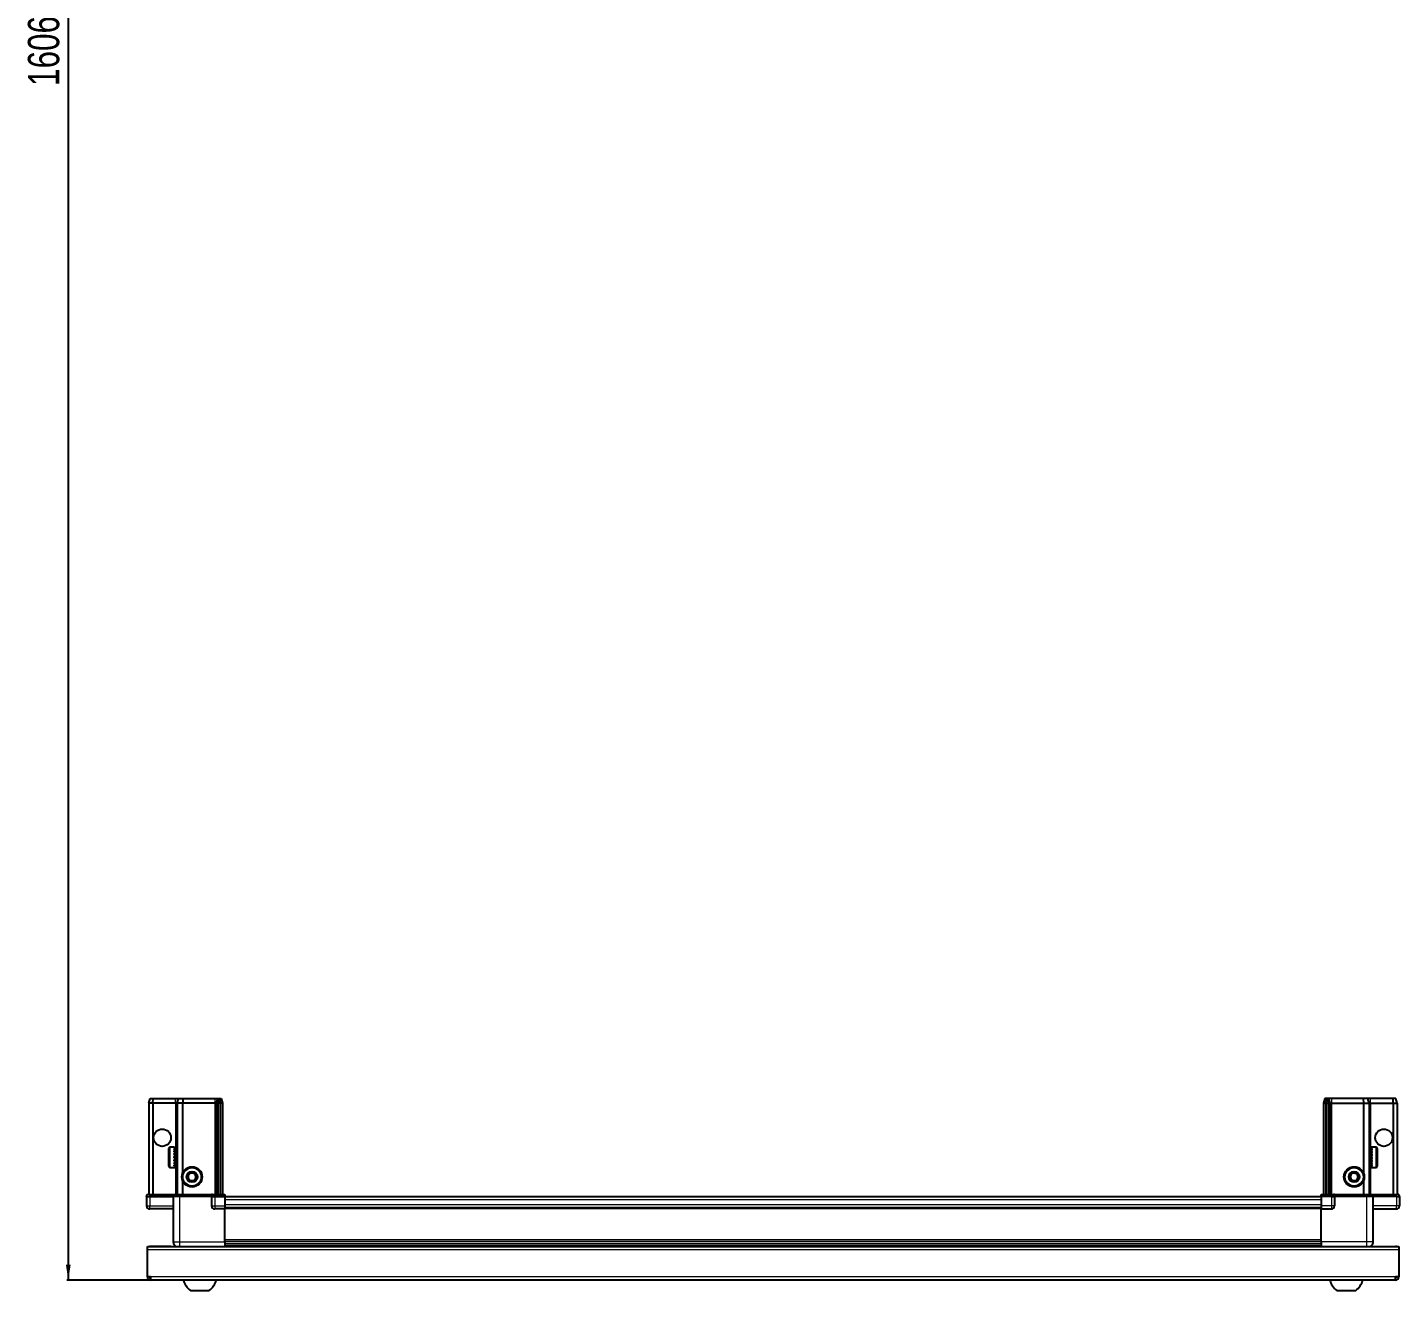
# Model space of a CAD drawing. Header units: millimetres. Extents: x 834 to 4446, y -710 to 2026.
# Drawn here: x 882 to 1758, y -710 to 96 of the extents above; entities that cross this region are included whole.
import ezdxf

# ---------------------------------------------------------------- set-up
doc = ezdxf.new("R2010")
doc.units = ezdxf.units.MM
doc.layers.add('FORMAT', color=7, linetype='Continuous')
doc.styles.add('SLDTEXTSTYLE0', font='TXT', dxfattribs={"width": 0.75})
doc.dimstyles.new('SLDDIMSTYLE0', dxfattribs={"dimtxt": 20, "dimasz": 10, "dimexe": 0, "dimexo": 0.0625, "dimgap": 5, "dimtad": 2, "dimdec": 1, "dimrnd": 1e-09, "dimzin": 12, "dimdsep": 46, "dimtxsty": 'SLDTEXTSTYLE0', "dimsah": 1, "dimcen": 0.09, "dimadec": 0, "dimazin": 3, "dimtfac": 1, "dimtofl": 0, "dimtmove": 0, "dimatfit": 3, "dimfxl": 0, "dimfrac": 2, "dimtolj": 1, "dimtzin": 12, "dimarcsym": 0})

# ---------------------------------------------------------------- blocks, each defined once
blk = doc.blocks.new('_D_8')
at = {"layer": 'FORMAT'}
for p, q in [((959.91, 902.84), (906.82, 902.84)), ((907.82, 902.84), (907.82, -703.86)), ((960.41, -703.86), (906.82, -703.86))]:
    blk.add_line(p, q, dxfattribs=at)
for points in [[(907.82, 902.84), (906.29, 892.84), (909.36, 892.84)], [(907.82, -703.86), (909.36, -693.86), (906.29, -693.86)]]:
    blk.add_solid(points, dxfattribs=at)
at = {"layer": 'FORMAT', "insert": (882.04, 58.85), "char_height": 20, "attachment_point": 1, "rotation": 90, "style": 'SLDTEXTSTYLE0'}
blk.add_mtext('1606,7', dxfattribs=at)

msp = doc.modelspace()

# ---------------------------------------------------------------- linework, layer by layer
at = {"color": 7, "linetype": 'Continuous', "lineweight": 25}
for p, q in [((959.32, -590.86), (960.13, -587.86)), ((961.82, -590.86), (959.32, -590.86)), ((959.32, -590.86), (959.32, -649.16)), ((960.13, -587.86), (961.98, -587.86)), ((961.82, -590.86), (961.98, -587.86)), ((976.32, -590.86), (961.82, -590.86)), ((961.82, -590.86), (961.82, -649.16)), ((961.98, -587.86), (976.32, -587.86)), ((976.32, -587.86), (978.13, -587.86)), ((977.32, -590.86), (976.32, -590.86)), ((977.32, -590.86), (978.13, -587.86)), ((977.32, -590.86), (977.32, -649.16)), ((980.82, -590.86), (977.32, -590.86)), ((978.13, -587.86), (981.16, -587.86)), ((981.16, -587.86), (980.82, -590.86)), ((1001.32, -590.86), (980.82, -590.86)), ((980.82, -590.86), (980.82, -635.36)), ((981.16, -587.86), (1001.32, -587.86)), ((1001.32, -587.86), (1003.13, -587.86)), ((1002.32, -590.86), (1001.32, -590.86)), ((1003.13, -587.86), (1002.32, -590.86)), ((1003.32, -590.86), (1002.32, -590.86)), ((1002.32, -590.86), (1002.32, -649.16)), ((1003.13, -587.86), (1003.87, -587.86)), ((1003.87, -587.86), (1003.32, -590.86)), ((1004.82, -590.86), (1003.32, -590.86)), ((1003.32, -590.86), (1003.32, -649.16)), ((1003.87, -587.86), (1004.37, -587.86)), ((1004.37, -587.86), (1005.52, -587.86)), ((1004.37, -587.86), (1004.82, -590.86)), ((1004.82, -590.86), (1004.82, -649.16)), ((1006.32, -590.86), (1004.82, -590.86)), ((1005.52, -587.86), (1006.32, -590.86)), ((1006.32, -590.86), (1006.32, -649.16)), ((1710.13, -587.86), (1709.32, -590.86)), ((1709.32, -590.86), (1710.82, -590.86)), ((1709.32, -590.86), (1709.32, -649.16)), ((1711.28, -587.86), (1710.13, -587.86)), ((1711.28, -587.86), (1710.82, -590.86)), ((1710.82, -590.86), (1712.32, -590.86)), ((1710.82, -590.86), (1710.82, -649.16)), ((1711.78, -587.86), (1711.28, -587.86)), ((1711.78, -587.86), (1712.32, -590.86)), ((1712.52, -587.86), (1711.78, -587.86)), ((1712.32, -590.86), (1713.32, -590.86)), ((1712.32, -590.86), (1712.32, -649.16)), ((1712.52, -587.86), (1713.32, -590.86)), ((1714.32, -587.86), (1712.52, -587.86)), ((1713.32, -590.86), (1713.32, -649.16)), ((1713.32, -590.86), (1714.32, -590.86)), ((1734.49, -587.86), (1714.32, -587.86)), ((1714.32, -590.86), (1734.82, -590.86)), ((1734.49, -587.86), (1734.82, -590.86)), ((1737.52, -587.86), (1734.49, -587.86)), ((1734.82, -590.86), (1734.82, -635.36)), ((1734.82, -590.86), (1738.32, -590.86)), ((1738.32, -590.86), (1737.52, -587.86)), ((1739.32, -587.86), (1737.52, -587.86)), ((1738.32, -590.86), (1738.32, -649.16)), ((1738.32, -590.86), (1739.32, -590.86)), ((1753.67, -587.86), (1739.32, -587.86)), ((1739.32, -590.86), (1753.82, -590.86)), ((1753.82, -590.86), (1753.67, -587.86)), ((1755.52, -587.86), (1753.67, -587.86)), ((1753.82, -590.86), (1753.82, -649.16)), ((1753.82, -590.86), (1756.32, -590.86)), ((1756.32, -590.86), (1755.52, -587.86)), ((1756.32, -590.86), (1756.32, -649.16)), ((972.12, -631.06), (972.12, -619.66)), ((975.32, -618.86), (972.92, -618.86)), ((975.32, -618.86), (975.32, -618.87)), ((975.32, -618.87), (975.82, -618.87)), ((975.32, -619.06), (975.82, -619.06)), ((975.32, -619.06), (975.32, -619.28)), ((975.32, -619.28), (975.82, -619.28)), ((975.32, -619.85), (975.82, -619.85)), ((975.32, -619.85), (975.32, -620.28)), ((975.32, -620.28), (975.82, -620.28)), ((975.32, -621.19), (975.82, -621.19)), ((975.32, -621.19), (975.32, -621.78)), ((975.32, -621.78), (975.82, -621.78)), ((975.82, -619.06), (975.82, -618.87)), ((975.82, -619.28), (975.82, -619.06)), ((975.82, -619.85), (975.82, -619.28)), ((975.82, -620.28), (975.82, -619.85)), ((975.82, -621.19), (975.82, -620.28)), ((975.92, -620.96), (975.82, -620.96)), ((975.82, -621.78), (975.82, -621.19)), ((975.82, -622.93), (975.82, -621.78)), ((975.92, -629.76), (975.92, -620.96)), ((976.81, -622.05), (976.32, -621.36)), ((976.32, -629.36), (976.32, -621.36)), ((977.29, -621.36), (976.81, -622.05)), ((977.32, -621.36), (977.29, -621.36)), ((977.29, -629.36), (977.29, -621.36)), ((1738.36, -621.36), (1738.32, -621.36)), ((1738.84, -622.05), (1738.36, -621.36)), ((1738.36, -621.36), (1738.36, -629.36)), ((1739.32, -621.36), (1738.84, -622.05)), ((1739.32, -621.36), (1739.32, -629.36)), ((1739.82, -620.96), (1739.72, -620.96)), ((1739.72, -620.96), (1739.72, -629.76)), ((1742.72, -618.86), (1739.82, -618.86)), ((1740.32, -618.86), (1739.82, -618.86)), ((1739.82, -618.86), (1739.82, -618.91)), ((1739.82, -618.91), (1739.82, -619.2)), ((1740.32, -618.91), (1739.82, -618.91)), ((1740.32, -619.2), (1739.82, -619.2)), ((1739.82, -619.2), (1739.82, -619.47)), ((1740.32, -619.47), (1739.82, -619.47)), ((1739.82, -619.47), (1739.82, -620.13)), ((1740.32, -620.13), (1739.82, -620.13)), ((1739.82, -620.13), (1739.82, -620.61)), ((1739.82, -620.61), (1739.82, -621.58)), ((1740.32, -620.61), (1739.82, -620.61)), ((1740.32, -621.58), (1739.82, -621.58)), ((1739.82, -621.58), (1739.82, -622.21)), ((1740.32, -618.91), (1740.32, -618.86)), ((1740.32, -619.47), (1740.32, -619.2)), ((1740.32, -620.61), (1740.32, -620.13)), ((1740.32, -622.21), (1740.32, -621.58)), ((1743.52, -619.66), (1743.52, -631.06)), ((975.32, -622.93), (975.82, -622.93)), ((975.32, -622.93), (975.32, -623.63)), ((975.32, -623.63), (975.82, -623.63)), ((975.32, -624.91), (975.82, -624.91)), ((975.32, -624.91), (975.32, -625.65)), ((975.32, -625.06), (975.82, -625.06)), ((975.32, -625.56), (975.82, -625.56)), ((975.32, -625.65), (975.82, -625.65)), ((975.32, -626.94), (975.82, -626.94)), ((975.32, -626.94), (975.32, -627.64)), ((975.32, -627.64), (975.82, -627.64)), ((975.32, -628.81), (975.82, -628.81)), ((975.32, -628.81), (975.32, -629.41)), ((975.32, -629.41), (975.82, -629.41)), ((975.32, -630.34), (975.82, -630.34)), ((975.32, -630.34), (975.32, -630.79)), ((975.82, -623.63), (975.82, -622.93)), ((975.82, -624.91), (975.82, -623.63)), ((975.82, -625.06), (975.82, -624.91)), ((975.82, -625.65), (975.82, -625.56)), ((975.82, -626.94), (975.82, -625.65)), ((975.82, -627.64), (975.82, -626.94)), ((975.82, -628.81), (975.82, -627.64)), ((975.82, -629.41), (975.82, -628.81)), ((975.82, -630.34), (975.82, -629.41)), ((975.82, -629.76), (975.92, -629.76)), ((975.82, -630.79), (975.82, -630.34)), ((976.32, -629.36), (976.81, -628.67)), ((976.81, -628.67), (976.81, -622.05)), ((976.81, -628.67), (977.29, -629.36)), ((977.29, -629.36), (977.32, -629.36)), ((1738.32, -629.36), (1738.36, -629.36)), ((1738.36, -629.36), (1738.84, -628.67)), ((1738.84, -622.05), (1738.84, -628.67)), ((1738.84, -628.67), (1739.32, -629.36)), ((1739.72, -629.76), (1739.82, -629.76)), ((1739.82, -622.21), (1739.82, -623.4)), ((1740.32, -622.21), (1739.82, -622.21)), ((1740.32, -623.4), (1739.82, -623.4)), ((1739.82, -623.4), (1739.82, -624.04)), ((1740.32, -624.04), (1739.82, -624.04)), ((1739.82, -624.12), (1739.82, -625.41)), ((1740.32, -624.12), (1739.82, -624.12)), ((1740.32, -625.41), (1739.82, -625.41)), ((1740.32, -625.9), (1739.82, -625.9)), ((1739.82, -625.9), (1739.82, -626.15)), ((1739.82, -626.15), (1739.82, -627.42)), ((1740.32, -626.15), (1739.82, -626.15)), ((1740.32, -627.42), (1739.82, -627.42)), ((1739.82, -627.42), (1739.82, -628.11)), ((1739.82, -628.11), (1739.82, -629.22)), ((1740.32, -628.11), (1739.82, -628.11)), ((1740.32, -629.22), (1739.82, -629.22)), ((1739.82, -629.22), (1739.82, -629.79)), ((1739.82, -629.79), (1739.82, -630.65)), ((1740.32, -629.79), (1739.82, -629.79)), ((1740.32, -630.65), (1739.82, -630.65)), ((1739.82, -630.65), (1739.82, -631.05)), ((1740.32, -624.12), (1740.32, -623.4)), ((1740.32, -626.15), (1740.32, -625.41)), ((1740.32, -628.11), (1740.32, -627.42)), ((1740.32, -629.79), (1740.32, -629.22)), ((1740.32, -631.05), (1740.32, -630.65)), ((972.92, -631.86), (975.32, -631.86)), ((975.32, -630.79), (975.82, -630.79)), ((975.32, -631.39), (975.82, -631.39)), ((975.32, -631.39), (975.32, -631.63)), ((975.32, -631.63), (975.82, -631.63)), ((975.32, -631.85), (975.82, -631.85)), ((975.32, -631.85), (975.32, -631.86)), ((975.32, -631.86), (975.82, -631.86)), ((975.82, -631.39), (975.82, -630.79)), ((975.82, -631.63), (975.82, -631.39)), ((975.82, -631.85), (975.82, -631.63)), ((975.82, -631.86), (975.82, -631.85)), ((1739.82, -631.05), (1739.82, -631.56)), ((1740.32, -631.05), (1739.82, -631.05)), ((1740.32, -631.56), (1739.82, -631.56)), ((1739.82, -631.56), (1739.82, -631.74)), ((1739.82, -631.74), (1739.82, -631.86)), ((1740.32, -631.74), (1739.82, -631.74)), ((1739.82, -631.86), (1742.72, -631.86)), ((1740.32, -631.74), (1740.32, -631.56)), ((980.82, -640.36), (980.82, -649.16)), ((1734.82, -640.36), (1734.82, -649.16)), ((958.32, -649.16), (957.82, -650.03)), ((957.82, -650.36), (957.82, -650.03)), ((957.82, -650.36), (959.82, -650.36)), ((957.82, -650.36), (957.82, -656.36)), ((959.82, -649.16), (958.32, -649.16)), ((959.82, -649.16), (974.62, -649.16)), ((974.62, -650.36), (959.82, -650.36)), ((959.82, -650.36), (974.62, -650.36)), ((974.62, -649.16), (974.82, -649.16)), ((974.82, -650.36), (974.62, -650.36)), ((974.82, -650.36), (974.82, -649.16)), ((974.82, -649.16), (978.82, -649.16)), ((978.82, -650.36), (974.82, -650.36)), ((974.82, -650.36), (974.82, -679.36)), ((978.82, -649.16), (999.12, -649.16)), ((999.12, -650.36), (978.82, -650.36)), ((999.12, -649.16), (999.32, -649.16)), ((999.32, -650.36), (999.12, -650.36)), ((999.32, -650.36), (999.32, -649.16)), ((1000, -649.16), (999.32, -649.16)), ((999.32, -650.36), (1001.32, -650.36)), ((999.32, -650.36), (999.32, -656.36)), ((1000, -649.16), (1007.82, -649.16)), ((1007.82, -650.03), (1001.32, -650.03)), ((1007.82, -650.36), (1001.32, -650.36)), ((1001.32, -650.36), (1007.82, -650.36)), ((1007.82, -649.16), (1007.82, -650.03)), ((1007.82, -650.03), (1007.82, -650.03)), ((1007.82, -650.36), (1007.82, -650.03)), ((1007.82, -650.36), (1007.82, -650.36)), ((1007.82, -650.36), (1007.82, -656.36)), ((1707.82, -650.51), (1007.82, -650.51)), ((1007.82, -656.36), (1007.82, -658.36)), ((1707.82, -650.03), (1707.82, -649.16)), ((1707.82, -649.16), (1715.65, -649.16)), ((1714.32, -650.03), (1707.82, -650.03)), ((1707.82, -650.36), (1707.82, -650.03)), ((1714.32, -650.36), (1707.82, -650.36)), ((1707.82, -650.36), (1707.82, -656.36)), ((1707.82, -656.36), (1707.82, -658.36)), ((1714.32, -650.36), (1716.32, -650.36)), ((1716.32, -650.36), (1714.32, -650.36)), ((1716.32, -649.16), (1715.65, -649.16)), ((1716.32, -650.36), (1716.32, -649.16)), ((1716.32, -649.16), (1716.52, -649.16)), ((1716.52, -650.36), (1716.32, -650.36)), ((1716.32, -650.36), (1716.32, -656.36)), ((1716.52, -649.16), (1736.82, -649.16)), ((1736.82, -650.36), (1716.52, -650.36)), ((1736.82, -649.16), (1740.82, -649.16)), ((1740.82, -650.36), (1736.82, -650.36)), ((1740.82, -650.36), (1740.82, -649.16)), ((1740.82, -649.16), (1741.02, -649.16)), ((1741.02, -650.36), (1740.82, -650.36)), ((1740.82, -650.36), (1740.82, -679.36)), ((1741.02, -649.16), (1755.82, -649.16)), ((1755.82, -650.36), (1741.02, -650.36)), ((1757.32, -649.16), (1755.82, -649.16)), ((1755.82, -650.36), (1757.82, -650.36)), ((1757.82, -650.03), (1757.32, -649.16)), ((1757.82, -650.03), (1757.32, -649.16)), ((1757.82, -650.36), (1757.82, -650.03)), ((1757.82, -650.36), (1757.82, -650.03)), ((1757.82, -650.36), (1757.82, -650.36)), ((1757.82, -650.36), (1757.82, -656.36)), ((974.82, -658.36), (959.82, -658.36)), ((1007.82, -658.36), (1001.32, -658.36)), ((1707.82, -657.71), (1007.82, -657.71)), ((1007.82, -679.36), (1007.82, -658.36)), ((1707.82, -658.36), (1714.32, -658.36)), ((1707.82, -679.36), (1707.82, -658.36)), ((1740.82, -658.36), (1755.82, -658.36)), ((958.32, -684.46), (958.32, -682.36)), ((958.32, -682.36), (1757.32, -682.36)), ((973.32, -682.26), (960.42, -682.26)), ((973.32, -682.26), (973.32, -682.36)), ((1007.82, -680.39), (1707.82, -680.39)), ((1007.82, -680.42), (1707.82, -680.42)), ((1031.7, -682.21), (1007.82, -682.21)), ((1026.32, -682.36), (1026.32, -682.21)), ((1026.36, -682.36), (1026.36, -682.21)), ((1026.63, -682.36), (1026.63, -682.21)), ((1026.9, -682.36), (1026.9, -682.21)), ((1027.55, -682.36), (1027.55, -682.21)), ((1028.01, -682.36), (1028.01, -682.21)), ((1028.98, -682.36), (1028.98, -682.21)), ((1029.6, -682.36), (1029.6, -682.21)), ((1030.78, -682.36), (1030.78, -682.21)), ((1031.44, -682.36), (1031.44, -682.21)), ((1031.5, -682.36), (1031.5, -682.21)), ((1032.79, -682.21), (1031.7, -682.21)), ((1033.52, -682.21), (1032.79, -682.21)), ((1032.79, -682.36), (1032.79, -682.21)), ((1032.79, -682.21), (1032.79, -682.21)), ((1032.8, -682.36), (1032.8, -682.21)), ((1033.3, -682.36), (1033.3, -682.21)), ((1033.53, -682.21), (1033.52, -682.21)), ((1033.53, -682.36), (1033.53, -682.21)), ((1033.95, -682.21), (1033.53, -682.21)), ((1681.7, -682.21), (1033.95, -682.21)), ((1034.8, -682.36), (1034.8, -682.21)), ((1035.49, -682.36), (1035.49, -682.21)), ((1036.62, -682.36), (1036.62, -682.21)), ((1037.19, -682.36), (1037.19, -682.21)), ((1038.06, -682.36), (1038.06, -682.21)), ((1038.47, -682.36), (1038.47, -682.21)), ((1039, -682.36), (1039, -682.21)), ((1039.19, -682.36), (1039.19, -682.21)), ((1039.32, -682.36), (1039.32, -682.21)), ((1676.33, -682.36), (1676.33, -682.21)), ((1676.5, -682.36), (1676.5, -682.21)), ((1676.71, -682.36), (1676.71, -682.21)), ((1677.27, -682.36), (1677.27, -682.21)), ((1677.69, -682.36), (1677.69, -682.21)), ((1678.58, -682.36), (1678.58, -682.21)), ((1679.17, -682.36), (1679.17, -682.21)), ((1680.31, -682.36), (1680.31, -682.21)), ((1681.01, -682.36), (1681.01, -682.21)), ((1682.29, -682.21), (1681.7, -682.21)), ((1683.02, -682.21), (1682.29, -682.21)), ((1682.29, -682.36), (1682.29, -682.21)), ((1682.29, -682.21), (1682.29, -682.21)), ((1682.46, -682.36), (1682.46, -682.21)), ((1682.96, -682.36), (1682.96, -682.21)), ((1683.03, -682.21), (1683.02, -682.21)), ((1683.03, -682.36), (1683.03, -682.21)), ((1684.05, -682.21), (1683.03, -682.21)), ((1707.82, -682.21), (1683.95, -682.21)), ((1684.32, -682.36), (1684.32, -682.21)), ((1685.02, -682.36), (1685.02, -682.21)), ((1686.2, -682.36), (1686.2, -682.21)), ((1686.81, -682.36), (1686.81, -682.21)), ((1687.75, -682.36), (1687.75, -682.21)), ((1688.2, -682.36), (1688.2, -682.21)), ((1688.82, -682.36), (1688.82, -682.21)), ((1689.07, -682.36), (1689.07, -682.21)), ((1689.3, -682.36), (1689.3, -682.21)), ((1689.32, -682.36), (1689.32, -682.21)), ((1742.32, -682.26), (1755.22, -682.26)), ((1742.32, -682.26), (1742.32, -682.36)), ((1757.32, -682.36), (1757.32, -684.46)), ((958.32, -701.76), (958.32, -684.46)), ((1757.32, -684.46), (1757.32, -701.76)), ((960.42, -701.76), (958.32, -701.76)), ((960.42, -701.76), (960.42, -703.86)), ((1755.22, -703.86), (960.42, -703.86)), ((1757.32, -701.76), (1755.22, -701.76)), ((1755.22, -703.86), (1755.22, -701.76)), ((985.82, -710.46), (997.82, -710.46)), ((1717.82, -710.46), (1729.82, -710.46))]:
    msp.add_line(p, q, dxfattribs=at)
at = {"color": 8, "linetype": 'Continuous', "lineweight": 18}
for p, q in [((976.32, -590.86), (976.32, -587.86)), ((976.32, -590.86), (976.32, -621.36)), ((1001.32, -587.86), (1001.32, -590.86)), ((1001.32, -590.86), (1001.32, -649.16)), ((1714.32, -587.86), (1714.32, -590.86)), ((1714.32, -590.86), (1714.32, -649.16)), ((1739.32, -590.86), (1739.32, -587.86)), ((1739.32, -590.86), (1739.32, -621.36)), ((972.92, -631.86), (972.92, -618.86)), ((1742.72, -618.86), (1742.72, -631.86)), ((976.32, -629.36), (976.32, -649.16)), ((1739.32, -629.36), (1739.32, -649.16)), ((957.82, -656.36), (959.82, -656.36)), ((959.82, -650.36), (959.82, -649.16)), ((959.82, -650.36), (959.82, -656.36)), ((959.82, -656.36), (974.82, -656.36)), ((959.82, -658.36), (959.82, -656.36)), ((974.62, -650.36), (974.62, -649.16)), ((978.82, -650.36), (978.82, -649.16)), ((978.82, -650.36), (978.82, -679.36)), ((999.12, -650.36), (999.12, -649.16)), ((999.32, -656.36), (1001.32, -656.36)), ((1001.32, -650.36), (1001.32, -650.03)), ((1001.32, -650.36), (1001.32, -656.36)), ((1001.32, -656.36), (1007.82, -656.36)), ((1001.32, -656.36), (1001.32, -658.36)), ((1007.82, -650.36), (1007.82, -650.03)), ((1707.82, -652.51), (1007.82, -652.51)), ((1707.82, -655.71), (1007.82, -655.71)), ((1714.32, -656.36), (1707.82, -656.36)), ((1714.32, -650.36), (1714.32, -650.03)), ((1714.32, -650.36), (1714.32, -656.36)), ((1716.32, -656.36), (1714.32, -656.36)), ((1714.32, -656.36), (1714.32, -658.36)), ((1716.52, -649.16), (1716.52, -650.36)), ((1736.82, -650.36), (1736.82, -649.16)), ((1736.82, -650.36), (1736.82, -679.36)), ((1755.82, -656.36), (1740.82, -656.36)), ((1741.02, -649.16), (1741.02, -650.36)), ((1755.82, -650.36), (1755.82, -649.16)), ((1755.82, -650.36), (1755.82, -656.36)), ((1755.82, -658.36), (1755.82, -656.36)), ((1757.82, -656.36), (1755.82, -656.36)), ((1707.82, -658.36), (1007.82, -658.36)), ((960.42, -682.36), (960.42, -682.26)), ((978.82, -679.36), (1007.82, -679.36)), ((1007.82, -677.77), (1707.82, -677.77)), ((1707.82, -679.18), (1007.82, -679.18)), ((1007.82, -681.63), (1707.82, -681.63)), ((1736.82, -679.36), (1707.82, -679.36)), ((1755.22, -682.36), (1755.22, -682.26)), ((1757.32, -684.46), (958.32, -684.46)), ((1755.22, -701.76), (960.42, -701.76))]:
    msp.add_line(p, q, dxfattribs=at)
at = {"color": 7, "linetype": 'Continuous', "lineweight": 25, "flags": 128}
for points in [[(960.42, -682.26), (960.01, -682.3), (959.78, -682.36)], [(1755.86, -682.36), (1755.63, -682.3), (1755.22, -682.26)]]:
    msp.add_lwpolyline(points, dxfattribs=at)
at = {"color": 7, "linetype": 'Continuous', "lineweight": 25}
for centre, radius in [((967.82, -612.86), 5.5), ((1747.82, -612.86), 5.5), ((986.82, -637.86), 6.5), ((986.82, -637.86), 3.46), ((1728.82, -637.86), 6.5), ((1728.82, -637.86), 3.46)]:
    msp.add_circle(centre, radius, dxfattribs=at)
at = {"color": 8, "linetype": 'Continuous', "lineweight": 18}
for centre in [(986.82, -637.86), (1728.82, -637.86)]:
    msp.add_circle(centre, 5.7, dxfattribs=at)
at = {"color": 7, "linetype": 'Continuous', "lineweight": 25}
for centre, radius, start, end in [((972.92, -619.66), 0.8, 90, 180), ((976.32, -620.96), 0.4, 180, 270), ((1739.32, -620.96), 0.4, 270, 0), ((1742.72, -619.66), 0.8, 360, 90), ((976.32, -629.76), 0.4, 90, 180), ((1739.32, -629.76), 0.4, 360, 90), ((972.92, -631.06), 0.8, 180, 270), ((986.82, -637.86), 2.5, 147.37605, 207.37605), ((986.82, -637.86), 2.5, 207.37605, 267.37605), ((986.82, -637.86), 2.5, 87.37605, 147.37605), ((986.82, -637.86), 2.5, 267.37605, 327.37605), ((986.82, -637.86), 2.5, 27.37605, 87.37605), ((986.82, -637.86), 2.5, 327.37605, 27.37605), ((1728.82, -637.86), 2.5, 134.67671, 194.67671), ((1728.82, -637.86), 2.5, 194.67671, 254.67671), ((1728.82, -637.86), 2.5, 74.67671, 134.67671), ((1728.82, -637.86), 2.5, 14.67671, 74.67671), ((1728.82, -637.86), 2.5, 314.67671, 14.67671), ((1742.72, -631.06), 0.8, 270, 0), ((1728.82, -637.86), 2.5, 254.67671, 314.67671), ((959.82, -656.36), 2, 180, 270), ((1001.32, -656.36), 2, 180, 270), ((1714.32, -656.36), 2, 270, 0), ((1755.82, -656.36), 2, 270, 0), ((960.42, -701.76), 2.1, 180, 270), ((960.42, -701.76), 0.6, 180, 270), ((992.85, -700.84), 11.91, 194.70035, 233.8734), ((990.8, -700.84), 11.91, 306.1266, 345.29965), ((1724.85, -700.84), 11.91, 194.70035, 233.8734), ((1722.8, -700.84), 11.91, 306.1266, 345.29965), ((1755.22, -701.76), 2.1, 270, 0), ((1755.22, -701.76), 0.6, 270, 0)]:
    msp.add_arc(centre, radius, start, end, dxfattribs=at)
for centre, start_param, end_param in [((1001.32, -646.57), 2.418858, 3.141593), ((1714.32, -646.57), 3.141593, 3.864327)]:
    msp.add_ellipse(centre, major_axis=(0, 3.46), ratio=0.57735, start_param=start_param, end_param=end_param, dxfattribs=at)
for points, knots in [([(983.94, -637.73), (984.22, -637.3), (984.74, -636.49), (985.26, -635.68), (985.5, -635.3)], [0, 0, 0, 0, 0.534686, 1, 1, 1, 1]), ([(985.27, -640.3), (985.21, -640.18), (984.94, -639.65), (984.48, -638.77), (984.1, -638.04), (983.94, -637.73)], [0, 0, 0, 0, 0.133125, 0.637099, 1, 1, 1, 1]), ([(985.5, -635.3), (986.01, -635.32), (986.98, -635.37), (987.93, -635.41), (988.38, -635.43)], [0, 0, 0, 0, 0.534686, 1, 1, 1, 1]), ([(989.71, -638), (989.43, -638.43), (988.91, -639.24), (988.39, -640.05), (988.15, -640.43)], [0, 0, 0, 0, 0.534686, 1, 1, 1, 1]), ([(988.38, -635.43), (988.54, -635.74), (988.92, -636.47), (989.38, -637.35), (989.65, -637.89), (989.71, -638)], [0, 0, 0, 0, 0.3629006, 0.8668753, 1, 1, 1, 1]), ([(1726.04, -637.1), (1726.41, -636.74), (1727.09, -636.06), (1727.78, -635.39), (1728.09, -635.07)], [0, 0, 0, 0, 0.534686, 1, 1, 1, 1]), ([(1726.77, -639.89), (1726.68, -639.56), (1726.48, -638.76), (1726.22, -637.8), (1726.07, -637.22), (1726.04, -637.1)], [0, 0, 0, 0, 0.362901, 0.866875, 1, 1, 1, 1]), ([(1728.09, -635.07), (1728.59, -635.21), (1729.52, -635.46), (1730.45, -635.72), (1730.88, -635.83)], [0, 0, 0, 0, 0.5346859, 1, 1, 1, 1]), ([(1731.61, -638.63), (1731.24, -638.99), (1730.56, -639.67), (1729.87, -640.34), (1729.56, -640.66)], [0, 0, 0, 0, 0.534686, 1, 1, 1, 1]), ([(1730.88, -635.83), (1730.91, -635.96), (1731.06, -636.53), (1731.31, -637.5), (1731.52, -638.29), (1731.61, -638.63)], [0, 0, 0, 0, 0.133125, 0.637099, 1, 1, 1, 1]), ([(988.15, -640.43), (987.64, -640.4), (986.67, -640.36), (985.71, -640.32), (985.27, -640.3)], [0, 0, 0, 0, 0.534686, 1, 1, 1, 1]), ([(1729.56, -640.66), (1729.06, -640.52), (1728.13, -640.27), (1727.2, -640.01), (1726.77, -639.89)], [0, 0, 0, 0, 0.534686, 1, 1, 1, 1]), ([(974.82, -679.36), (974.87, -679.8), (974.94, -680.48), (975.38, -681.3), (975.84, -681.85), (976.24, -682.21), (976.5, -682.34), (976.55, -682.36)], [0, 0, 0, 0, 0.363018, 0.558438, 0.758004, 0.95757, 1, 1, 1, 1]), ([(1007.82, -679.36), (1007.82, -679.76), (1007.82, -680.55), (1007.82, -681.57), (1007.82, -682.2), (1007.82, -682.35), (1007.82, -682.36)], [0, 0, 0, 0, 0.32552, 0.65104, 0.97656, 1, 1, 1, 1]), ([(1707.82, -679.36), (1707.82, -679.76), (1707.82, -680.55), (1707.82, -681.57), (1707.82, -682.2), (1707.82, -682.35), (1707.82, -682.36)], [0, 0, 0, 0, 0.32552, 0.65104, 0.97656, 1, 1, 1, 1]), ([(1740.82, -679.36), (1740.78, -679.8), (1740.71, -680.48), (1740.27, -681.3), (1739.81, -681.85), (1739.41, -682.21), (1739.15, -682.34), (1739.1, -682.36)], [0, 0, 0, 0, 0.3630185, 0.5584377, 0.7580039, 0.9575702, 1, 1, 1, 1])]:
    msp.add_open_spline(points, degree=3, knots=knots, dxfattribs=at)
at = {"color": 8, "linetype": 'Continuous', "lineweight": 18}
for points in [[(974.82, -679.36), (974.88, -679.36), (975, -679.36), (975.93, -679.36), (977.25, -679.36), (978.3, -679.36), (978.82, -679.36)], [(1740.82, -679.36), (1740.76, -679.36), (1740.64, -679.36), (1739.72, -679.36), (1738.4, -679.36), (1737.35, -679.36), (1736.82, -679.36)]]:
    msp.add_open_spline(points, degree=3, dxfattribs=at)
for points, knots in [([(978.82, -679.36), (978.82, -679.8), (978.82, -680.48), (978.82, -681.3), (978.82, -681.85), (978.82, -682.21), (978.82, -682.34), (978.82, -682.36)], [0, 0, 0, 0, 0.3630185, 0.5584377, 0.7580039, 0.9575702, 1, 1, 1, 1]), ([(1736.82, -679.36), (1736.82, -679.8), (1736.82, -680.48), (1736.82, -681.3), (1736.82, -681.85), (1736.82, -682.21), (1736.82, -682.34), (1736.82, -682.36)], [0, 0, 0, 0, 0.363018, 0.558438, 0.758004, 0.95757, 1, 1, 1, 1])]:
    msp.add_open_spline(points, degree=3, knots=knots, dxfattribs=at)

# ---------------------------------------------------------------- dimensions: what is measured, and where the dimension line sits
at = {"layer": 'FORMAT'}
dim = msp.add_linear_dim(base=(907.82, -703.86), p1=(959.92, 902.84), p2=(960.42, -703.86), angle=90, dimstyle='SLDDIMSTYLE0', dxfattribs=at)
dim.commit()
dim.dimension.update_dxf_attribs({"geometry": '_D_8', "text_midpoint": (907.82, 99.49), "dimtype": 160})

doc.saveas('drawing.dxf')
